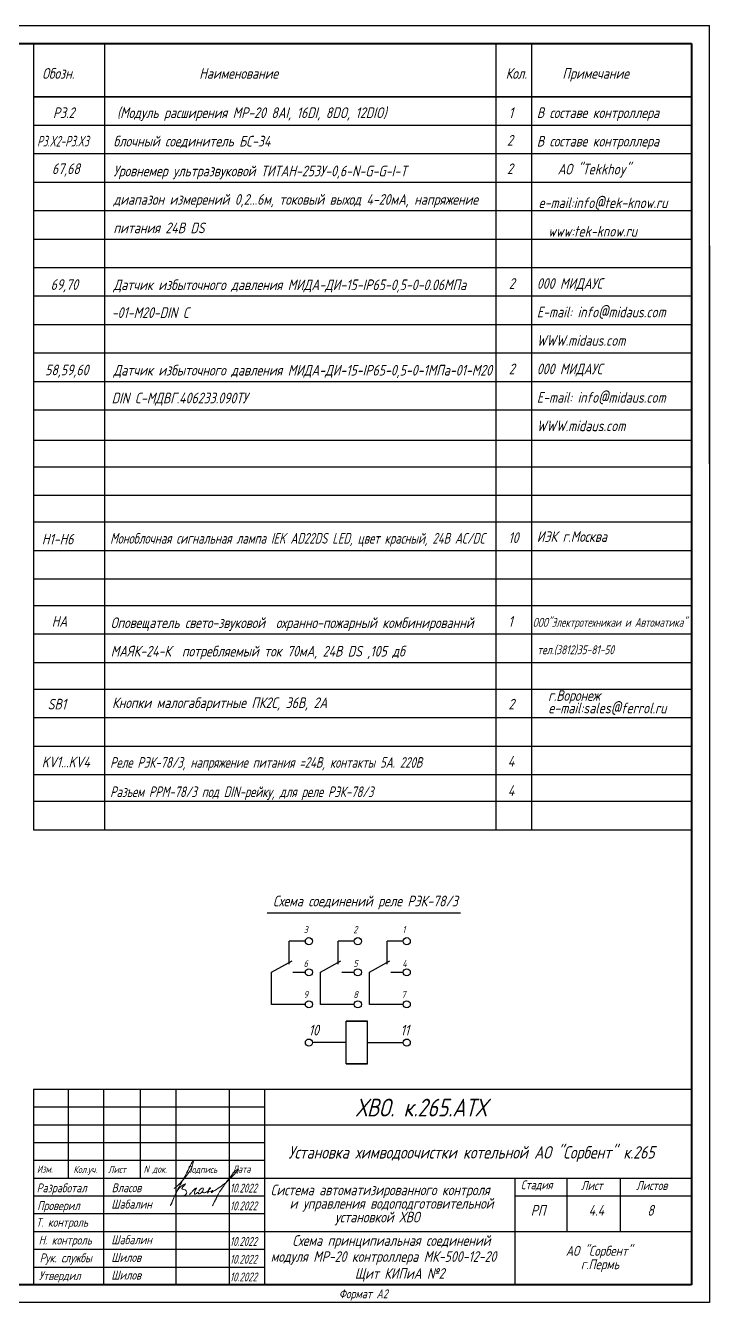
# Model space of a CAD drawing. Header units: millimetres. Extents: x -184 to 738, y -2285 to 264.
# Drawn here: x 397.5 to 589.7, y -94.4 to 264.4 of the extents above; entities that cross this region are included whole.
import ezdxf

# ---------------------------------------------------------------- set-up
doc = ezdxf.new("R2010")
doc.units = ezdxf.units.MM
doc.layers.add('MAIN', color=7, linetype='Continuous', lineweight=50)
doc.layers.add('Текст', color=7, linetype='Continuous', lineweight=50)
doc.layers.add('АСУТП', color=7, linetype='Continuous')
doc.layers.add('проводка', color=184, linetype='Continuous')
doc.styles.add('GOST тип А', font='GOST_A.TTF', dxfattribs={"oblique": 15})
doc.styles.add('ROMANC', font='GOST_A.TTF', dxfattribs={"height": 2.5})
doc.styles.get("Standard").update_dxf_attribs({"font": 'GOST_A.TTF', "oblique": 15})
doc.styles.add('АСУТП', font='GOST_A.TTF', dxfattribs={"oblique": 15})

# ---------------------------------------------------------------- blocks, each defined once
blk = doc.blocks.new('Власов')
at = {"layer": 'проводка', "lineweight": 18}
for points in [[(-0.58, 2.47), (1.27, 4.07), (2.73, 5.82), (3.82, 7.33), (4.64, 9.02), (4.84, 10.28), (4.04, 8.93), (3.16, 7.2), (1.39, 3.86), (0.52, 2.26), (-1.55, -2.37), (-0.72, -0.35), (0.34, 1.8), (1.73, 3.31), (2.62, 3.78), (2.31, 3.3), (1.91, 2.96), (1.61, 2.44), (2.21, 2.21), (2.85, 1.83), (2.99, 1.4), (2.77, 0.75), (2.36, 0.49), (2.18, 0.43), (2.07, 0.4), (1.98, 0.4)], [(3.73, 0.66), (4.37, 1.39), (4.91, 2.01), (5.22, 2.29), (5.78, 2.66), (5.59, 2.28), (5.16, 1.05), (5.19, 0.9), (5.7, 1.1), (6.25, 1.38), (6.27, 1.2), (6.3, 1.02), (7.02, 1.21), (7.63, 2.13), (7.63, 2.52), (6.76, 2.22), (6.42, 1.7)]]:
    blk.add_spline(points, degree=3, dxfattribs=at)
for points, knots in [([(9.73, 1.6), (9.73, 1.6), (10.28, 1.61), (10.33, 1.73), (10.3, 1.95), (10.1, 1.88), (9.94, 1.44), (9.82, 1.2), (10.65, 1.75), (14.06, 4.01), (14.83, 4.98), (18.2, 8.2), (16.58, 7.61), (15.42, 5.89), (12.84, 2.54), (12.14, 1.35), (11.17, -0.37), (10.2, -2.51), (10.72, -1.41), (10.96, -1), (11.17, -0.6), (11.31, -0.38), (11.4, -0.29)], [5.202172, 5.202172, 5.202172, 5.202172, 5.207482, 5.981017, 6.074049, 6.477149, 7.534813, 8.416864, 10.873297, 16.080912, 19.105162, 21.731982, 23.469351, 25.755203, 29.311429, 34.513333, 38.416271, 38.862024, 39.053994, 43.961574, 49.897464, 51.239132, 51.239132, 51.239132, 51.239132]), ([(7.53, 1.66), (7.5, 1.54), (7.54, 1.28), (8.01, 1.24), (8.83, 1.57), (9.1, 2.08), (9.9, 2.69), (9.43, 2.64), (9.3, 2.52), (9.14, 2.21), (9.04, 1.25), (8.71, 1.13), (8.92, 1.39), (9.3, 1.54), (9.6, 1.6)], [0, 0, 0, 0, 0.614094, 1.118723, 1.807789, 3.045572, 4.744461, 5.191863, 5.576495, 6.389957, 8.441618, 9.345517, 10.182193, 10.758393, 10.758393, 10.758393, 10.758393])]:
    blk.add_open_spline(points, degree=3, knots=knots, dxfattribs=at)

msp = doc.modelspace()

# ---------------------------------------------------------------- linework, layer by layer
for p, q in [((465.36, 15.05), (511.6, 15.05)), ((511.6, 15.05), (519.76, 15.05))]:
    msp.add_line(p, q)
at = {"linetype": 'Continuous'}
for p, q in [((471.61, 0.6), (471.61, 7.1)), ((476.11, 7.1), (471.61, 7.1)), ((489.86, 7.1), (485.36, 7.1)), ((485.36, 0.6), (485.36, 7.1)), ((499.11, 0.6), (499.11, 7.1)), ((503.61, 7.1), (499.11, 7.1)), ((466.61, -10.65), (466.61, -1.65)), ((472.61, -1.65), (476.11, -1.65)), ((480.36, -10.65), (480.36, -1.65)), ((486.36, -1.65), (489.86, -1.65)), ((494.11, -10.65), (494.11, -1.65)), ((500.11, -1.65), (503.61, -1.65)), ((476.11, -10.65), (466.61, -10.65)), ((489.86, -10.65), (480.36, -10.65)), ((503.61, -10.65), (494.11, -10.65)), ((493.61, -15.4), (487.61, -15.4)), ((487.61, -21.4), (478.36, -21.4)), ((493.61, -21.4), (503.61, -21.4))]:
    msp.add_line(p, q, dxfattribs=at)
at = {"color": 7, "linetype": 'Continuous'}
for p, q in [((466.61, -1.65), (472.36, 1.6)), ((480.36, -1.65), (486.11, 1.6)), ((494.11, -1.65), (499.86, 1.6)), ((487.61, -15.4), (493.61, -15.4)), ((487.61, -21.4), (487.61, -15.4)), ((493.61, -27.4), (493.61, -15.4)), ((487.61, -27.4), (487.61, -21.4)), ((487.61, -27.4), (493.61, -27.4)), ((493.61, -27.4), (487.61, -27.4))]:
    msp.add_line(p, q, dxfattribs=at)
at = {"color": 0, "linetype": 'ByBlock', "lineweight": 30}
for p, q in [((399.67, -34.47), (399.67, -89.42)), ((535.05, -89.42), (535.05, -59.47)), ((549.67, -74.47), (549.67, -59.47)), ((564.67, -74.47), (564.67, -59.47)), ((535.05, -64.47), (584.67, -64.47))]:
    msp.add_line(p, q, dxfattribs=at)
at = {"color": 0, "linetype": 'Continuous', "lineweight": 30}
for p, q in [((399.67, -34.47), (584.67, -34.47)), ((409.42, -34.47), (409.42, -59.47)), ((419.42, -34.47), (419.42, -89.47)), ((429.67, -34.47), (429.67, -59.47)), ((439.67, -34.47), (439.67, -89.47)), ((454.67, -34.47), (454.67, -89.47)), ((464.67, -34.47), (464.67, -89.47)), ((464.67, -44.47), (584.67, -44.47)), ((399.67, -54.47), (464.67, -54.47)), ((399.67, -59.47), (584.67, -59.47)), ((464.67, -74.47), (584.67, -74.47))]:
    msp.add_line(p, q, dxfattribs=at)
at = {"color": 0, "linetype": 'Continuous'}
for p, q in [((399.67, -39.47), (464.67, -39.47)), ((399.67, -44.47), (464.67, -44.47)), ((399.67, -49.47), (464.67, -49.47)), ((399.67, -64.47), (464.67, -64.47)), ((399.67, -69.47), (464.67, -69.47)), ((399.67, -69.47), (464.67, -69.47)), ((399.67, -74.47), (464.67, -74.47)), ((399.67, -79.47), (464.67, -79.47)), ((399.67, -84.47), (464.67, -84.47))]:
    msp.add_line(p, q, dxfattribs=at)
at = {"linetype": 'Continuous'}
for centre in [(477.11, 7.1), (490.86, 7.1), (504.61, 7.1), (477.11, -1.65), (490.86, -1.65), (504.61, -1.65), (477.11, -10.65), (490.86, -10.65), (504.61, -10.65), (477.11, -21.4), (504.61, -21.4)]:
    msp.add_circle(centre, 1, dxfattribs=at)
at = {"layer": 'АСУТП', "linetype": 'Continuous'}
for p, q in [((-21.4, 264.44), (589.67, 264.44)), ((399.67, 259.44), (584.67, 259.44)), ((584.67, 244.44), (399.67, 244.44)), ((399.67, 236.44), (584.67, 236.44)), ((399.67, 228.44), (584.67, 228.44)), ((399.67, 220.44), (584.67, 220.44)), ((399.67, 212.44), (584.67, 212.44)), ((399.67, 204.44), (584.67, 204.44)), ((589.67, 202.56), (589.67, -94.44)), ((399.67, 196.44), (584.67, 196.44)), ((399.67, 188.44), (584.67, 188.44)), ((399.67, 180.44), (584.67, 180.44)), ((399.67, 172.44), (584.67, 172.44)), ((399.67, 164.44), (584.67, 164.44)), ((399.67, 156.44), (584.67, 156.44)), ((399.67, 147.94), (584.67, 147.94)), ((399.67, 140.44), (584.67, 140.44)), ((399.67, 140.44), (584.67, 140.44)), ((399.67, 132.44), (584.67, 132.44)), ((399.67, 124.94), (584.67, 124.94)), ((399.67, 116.94), (584.67, 116.94)), ((399.67, 108.94), (584.67, 108.94)), ((399.67, 101.44), (584.67, 101.44)), ((399.67, 93.44), (584.67, 93.44)), ((399.67, 85.44), (584.67, 85.44)), ((399.67, 77.94), (584.67, 77.94)), ((399.67, 69.94), (584.67, 69.94)), ((399.67, 69.94), (584.67, 69.94)), ((399.67, 61.94), (584.67, 61.94)), ((399.67, 53.94), (584.67, 53.94)), ((399.67, 46.44), (584.67, 46.44)), ((399.67, 38.44), (584.67, 38.44)), ((589.67, -94.44), (-21.4, -94.44))]:
    msp.add_line(p, q, dxfattribs=at)
at = {"layer": 'АСУТП', "color": 7, "lineweight": -3}
for p, q in [((-21.4, 264.44), (522.84, 264.44)), ((-21.4, 264.44), (522.84, 264.44)), ((522.84, 264.44), (589.7, 264.44)), ((522.84, 264.44), (555.17, 264.44)), ((589.7, 141.25), (589.7, 264.44))]:
    msp.add_line(p, q, dxfattribs=at)
at = {"layer": 'АСУТП', "linetype": 'Continuous', "lineweight": 40}
for p, q in [((-1.4, 259.44), (584.67, 259.44)), ((584.67, 259.44), (584.67, -89.44)), ((584.67, -89.44), (-1.4, -89.44))]:
    msp.add_line(p, q, dxfattribs=at)
at = {"layer": 'АСУТП', "linetype": 'Continuous', "lineweight": 30}
for p, q in [((399.67, 259.44), (399.67, 38.44)), ((419.67, 259.44), (419.67, 38.44)), ((529.67, 259.44), (529.67, 38.44)), ((539.67, 259.44), (539.67, 38.44)), ((399.67, 244.44), (584.67, 244.44))]:
    msp.add_line(p, q, dxfattribs=at)

# ---------------------------------------------------------------- block references
at = {"color": 0, "lineweight": 15}
msp.add_blockref('Власов', (439.78, -64.87, -10), dxfattribs=at)

# ---------------------------------------------------------------- texts
at = {"style": 'GOST тип А', "oblique": 15}
msp.add_text('АО "Тekkhoy"', height=3, dxfattribs=at).set_placement((547.02, 222.59))
at = {"linetype": 'Continuous', "oblique": 15}
for s, style, p in [('Уровнемер ультразвуковой ТИТАН-253У-0,6-N-G-G-I-T', 'GOST тип А', (422.17, 222.07)), ('диапазон измерений 0,2...6м, токовый выход 4-20мА, напряжение', 'GOST тип А', (422.17, 214.07)), ('питания 24В DS', 'GOST тип А', (422.17, 206.07)), ('Датчик избыточного давления МИДА-ДИ-15-IP65-0,5-0-0.06МПа', 'GOST тип А', (422.17, 190.07)), ('Датчик избыточного давления МИДА-ДИ-15-IP65-0,5-0-1MПа-01-М20', 'GOST тип А', (422.17, 166.07)), ('НА', 'АСУТП', (404.82, 95.47)), ('Оповещатель свето-звуковой  охранно-пожарный комбинированнй', 'GOST тип А', (421.41, 95.1)), ('МАЯК-24-К  потребляемый ток 70мА, 24В DS ,105 дб', 'GOST тип А', (421.41, 87.1)), ('SB1', 'АСУТП', (403.68, 72.22)), ('Щит КИПиА №2', 'GOST тип А', (490.01, -87.78))]:
    msp.add_text(s, height=3, dxfattribs=dict(at, style=style)).set_placement(p)
at = {"color": 7, "linetype": 'Continuous', "style": 'GOST тип А', "oblique": 15, "width": 0.9}
for s, p in [('Моноблочная сигнальная лампа IEK AD22DS LED, цвет красный, 24В АС/DC', (421.23, 118.83)), ('Реле РЭК-78/3, напряжение питания =24В, контакты 5А. 220В', (421.23, 55.83)), ('Разъем РРМ-78/3 под DIN-рейку, для реле РЭК-78/3 ', (421.23, 47.58))]:
    msp.add_text(s, height=3, dxfattribs=at).set_placement(p)
at = {"color": 7, "linetype": 'Continuous', "oblique": 15}
for s, height, style, p in [('4', 3, 'ROMANC', (533.01, 56.16)), ('4', 3, 'ROMANC', (533.01, 47.91)), ('Стадия', 2.5, 'GOST тип А', (536.67, -62.63)), ('Лист', 2.5, 'GOST тип А', (553.61, -62.82)), ('Листов ', 2.5, 'GOST тип А', (569.12, -62.82)), ('АО "Сорбент"', 2.8, 'GOST тип А', (549.32, -81.33))]:
    msp.add_text(s, height=height, dxfattribs=dict(at, style=style)).set_placement(p)
at = {"linetype": 'Continuous', "oblique": 15}
for s, height, p in [('Схема соединений реле РЭК-78/3', 3, (467.02, 16.88)), ('3', 2, (475.61, 9.35)), ('2', 2, (489.61, 9.35)), ('1', 2, (503.36, 9.35)), ('6', 2, (475.61, -0.15)), ('5', 2, (489.61, -0.15)), ('4', 2, (503.36, -0.15)), ('9', 2, (475.61, -8.9)), ('8', 2, (489.61, -8.9)), ('7', 2, (503.11, -8.9)), ('10', 3, (477.06, -19.4)), ('11', 3, (502.86, -19.4))]:
    msp.add_text(s, height=height, dxfattribs=at).set_placement(p)
at = {"color": 7, "linetype": 'Continuous', "oblique": 15}
for s, height, p in [('ХВО. к.265.АТХ', 5, (490.29, -42.17)), ('Установка химводоочистки котельной АО "Сорбент" к.265', 3.5, (471.36, -54)), ('Система автоматизированного контроля', 3, (466.36, -64.31)), ('и управления водоподготовительной', 3, (471.69, -68.08)), ('установкой ХВО', 3, (484.45, -71.95)), ('Формат A2', 2.5, (485.53, -93.26))]:
    msp.add_text(s, height=height, dxfattribs=at).set_placement(p)
at = {"color": 0, "linetype": 'Continuous', "oblique": 15}
for s, height, style, p in [('Изм.', 2, 'GOST тип А', (400.67, -57.97)), ('N док.', 2, 'GOST тип А', (430.67, -57.97)), ('Дата', 2, 'GOST тип А', (455.67, -57.97)), ('Разработал', 2.5, 'GOST тип А', (400.58, -63.5)), ('Власов', 2.5, 'GOST тип А', (421.67, -63.45)), ('Проверил', 2.5, 'GOST тип А', (400.74, -68.47)), ('Шабалин', 2.5, 'GOST тип А', (421.57, -68.06)), ('Т. контроль', 2.5, 'GOST тип А', (400.43, -73.16)), ('Н. контроль', 2.5, 'GOST тип А', (401.15, -78.16)), ('Шабалин', 2.5, 'GOST тип А', (421.57, -78.06)), ('Рук. службы', 2.5, 'GOST тип А', (401.43, -83.16)), ('Шилов', 2.5, 'АСУТП', (421.57, -83.04)), ('г.Пермь', 2.8, 'GOST тип А', (553.56, -85.09)), ('Утвердил', 2.5, 'GOST тип А', (401.23, -88.16)), ('Шилов', 2.5, 'GOST тип А', (421.57, -88.01))]:
    msp.add_text(s, height=height, dxfattribs=dict(at, style=style)).set_placement(p)
at = {"color": 7, "style": 'GOST тип А', "oblique": 15}
for s, p in [('Кол.уч.', (410.92, -58.06)), ('Лист', (420.68, -58.06)), ('Подпись', (442.67, -58.06))]:
    msp.add_text(s, height=2, dxfattribs=at).set_placement(p)
at = {"color": 0, "linetype": 'Continuous', "style": 'АСУТП', "oblique": 15, "width": 0.9}
for p in [(454.89, -63.54), (454.89, -68.54), (454.89, -78.54), (454.89, -83.54), (454.89, -88.51)]:
    msp.add_text('10.2022', height=2.5, dxfattribs=at).set_placement(p)
at = {"layer": 'MAIN', "color": 7, "linetype": 'Continuous', "lineweight": -3, "oblique": 15}
for s, style, p in [('e-mail:info@tek-know.ru', 'GOST тип А', (541.62, 213.13)), ('www:tek-know.ru', 'GOST тип А', (544.35, 205.13)), ('Н1-Н6', 'GOST тип А', (402.04, 118.59)), ('Кнопки малогабаритные ПК2С, 36В, 2А', 'GOST тип А', (421.8, 72.61)), ('г.Воронеж', 'GOST тип А', (544.35, 74.64)), ('e-mail:sales@ferrol.ru', 'GOST тип А', (544.35, 71.13)), ('KV1...KV4', 'ROMANC', (402.04, 55.97)), ('Схема принципиальная соединений  ', 'GOST тип А', (472.44, -78.53)), ('модуля МР-20 контроллера МК-500-12-20', 'GOST тип А', (466.38, -83.03))]:
    msp.add_text(s, height=3, dxfattribs=dict(at, style=style)).set_placement(p)
at = {"layer": 'MAIN', "color": 7, "linetype": 'Continuous', "lineweight": -3, "style": 'GOST тип А', "oblique": 15}
for s, width, p in [('ООО"Электротехникаи и Автоматика"', 0.9, (540.03, 95.45)), ('  тел.(3812)35-81-50', 0.95, (538.89, 87.75))]:
    msp.add_text(s, height=2.5, dxfattribs=dict(at, width=width)).set_placement(p)
at = {"layer": 'АСУТП', "linetype": 'Continuous', "style": 'АСУТП', "oblique": 15}
for s, p in [('Обозн.', (402.14, 249.48)), ('Наименование', (446.29, 249.48)), ('Кол.', (532.42, 249.48)), ('Примечание', (548.35, 249.48)), ('Р3.2', (405.17, 238.44)), ('(Модуль расширения МР-20 8AI, 16DI, 8DO, 12DIO)', (423.17, 238.44)), ('1', (533.3, 238.44)), ('В составе контроллера', (541.17, 238.44)), ('блочный соединитель БС-34', (422.17, 230.44)), ('2', (532.8, 230.69)), ('В составе контроллера', (541.17, 230.44)), ('67,68', (404.89, 222.7)), ('2', (532.8, 222.69)), ('69,70', (404.52, 190.15)), ('2', (533.3, 190.44)), ('000 МИДАУС', (541.17, 190.44)), ('Е-mail: info@midaus.com', (541.17, 182.44)), ('WWW.midaus.com', (541.17, 174.44)), ('58,59,60', (402.97, 166.15)), ('2', (533.3, 166.44)), ('000 МИДАУС', (541.17, 166.44)), ('Е-mail: info@midaus.com', (541.17, 158.44)), ('WWW.midaus.com', (541.17, 150.44)), ('ИЭК г.Москва', (541.17, 119.32)), ('10', (533.17, 119)), ('1', (533.17, 95.47)), ('2', (533.17, 72.22))]:
    msp.add_text(s, height=3, dxfattribs=at).set_placement(p)
at = {"layer": 'АСУТП', "linetype": 'Continuous', "style": 'АСУТП', "oblique": 15, "width": 0.8}
msp.add_text('Р3.X2-Р3.X3', height=3, dxfattribs=at).set_placement((400.7, 230.44))
at = {"layer": 'АСУТП', "linetype": 'Continuous', "lineweight": -3, "style": 'АСУТП', "oblique": 15}
for s, p in [('-01-М20-DIN C', (421.67, 182.26)), ('DIN C-МДВГ.406233.090ТУ ', (421.67, 158.26))]:
    msp.add_text(s, height=3, dxfattribs=at).set_placement(p)
at = {"layer": 'Текст', "color": 7, "lineweight": -3, "style": 'GOST тип А', "oblique": 15}
for s, p in [('РП', (539.47, -70.04, 10)), ('4.4', (555.72, -70.04, 10)), ('8', (572.22, -70.04, 10))]:
    msp.add_text(s, height=3, dxfattribs=at).set_placement(p)

doc.saveas('drawing.dxf')
